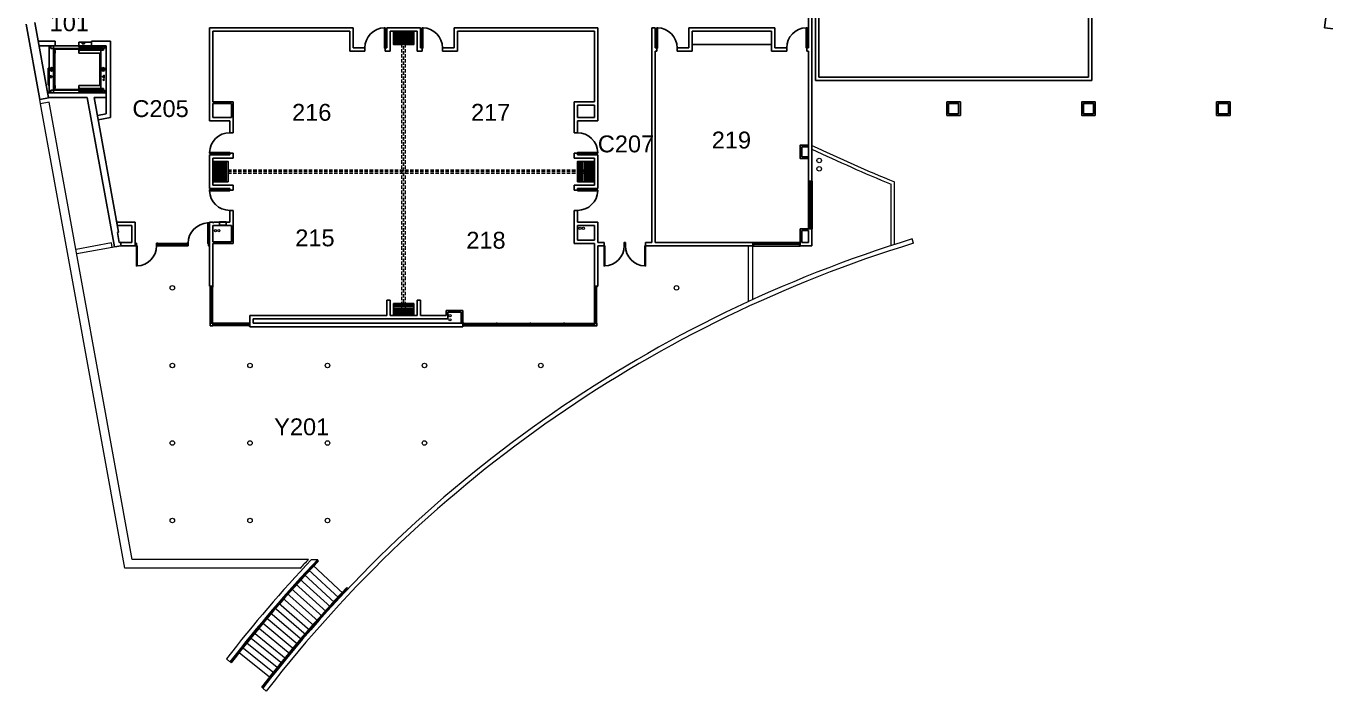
# Model space of a CAD drawing. Header units: inches. Extents: x -5348 to -704, y -6710 to -3321.
# Drawn here: x -5201 to -2888, y -6710 to -5526 of the extents above; entities that cross this region are included whole.
import ezdxf

# ---------------------------------------------------------------- set-up
doc = ezdxf.new("R2010")
doc.units = ezdxf.units.IN
doc.header["$LTSCALE"] = 48
doc.header["$MEASUREMENT"] = 0
doc.linetypes.add('DASHED2', pattern=[0.375, 0.25, -0.125])
doc.linetypes.add('HIDDEN2', pattern=[0.1875, 0.125, -0.0625])
for name, color, linetype in [('A-DOOR', 4, 'Continuous'), ('A-FLOR-CASE', 3, 'Continuous'), ('A-GLAZ-FRME', 6, 'Continuous'), ('A-GLAZ-FRME-EXTR', 2, 'Continuous'), ('A-GLAZ-GLSS', 3, 'Continuous'), ('A-PFLR-TEXT', 7, 'Continuous'), ('A-STAIR-FUTURE', 1, 'DASHED2'), ('A-WALL', 5, 'Continuous'), ('A-WALL-OPER', 1, 'Continuous'), ('AE-ROOF', 1, 'Continuous'), ('F-hydrant', 1, 'Continuous')]:
    doc.layers.add(name, color=color, linetype=linetype)
for name, color, linetype, lineweight in [('A-EQPM', 2, 'Continuous', 13), ('A-EQPM-MOVE', 2, 'HIDDEN2', 13), ('A-FLOR-EVTR', 3, 'Continuous', 25), ('A-GLAZ-SILL', 6, 'Continuous', 5), ('A-ROOF', 1, 'Continuous', 5), ('A-Wall-Blow', 3, 'Continuous', 13), ('AN-FLOR-HRAL', 4, 'Continuous', 5), ('AN-FLOR-STRS', 4, 'Continuous', 13), ('P-EQPM-2', 2, 'Continuous', 13)]:
    doc.layers.add(name, color=color, linetype=linetype, lineweight=lineweight)
doc.styles.get("Standard").update_dxf_attribs({"font": 'arial.ttf'})

# ---------------------------------------------------------------- blocks, each defined once
blk = doc.blocks.new('d_dr90')
blk.add_lwpolyline([(0, 0), (0.033, 0), (0.033, 1), (0, 1)], close=True)
blk.add_arc((0, 0), 1, 0, 88.09085)

msp = doc.modelspace()

# ---------------------------------------------------------------- linework, layer by layer
at = {"layer": 'A-EQPM'}
for centre in [(-3789.9, -5765.7), (-3789.9, -5780.5), (-4940.8, -5992.4), (-4043.8, -5992.4), (-4940.8, -6130.4), (-4802.8, -6130.4), (-4664.8, -6130.4), (-4492.3, -6130.4), (-4285.3, -6130.4), (-4940.8, -6268.4), (-4802.8, -6268.4), (-4664.8, -6268.4), (-4492.3, -6268.4), (-4940.8, -6406.4), (-4802.8, -6406.4), (-4664.8, -6406.4)]:
    msp.add_circle(centre, 4, dxfattribs=at)
msp.add_point((-4730, -6061.4), dxfattribs=at)
at = {"layer": 'A-EQPM-MOVE'}
for p, q in [((-4532.3, -6041.4), (-4532.3, -5535.4)), ((-4526.3, -6041.4), (-4526.3, -5535.4)), ((-4868.8, -5782.4), (-4189.8, -5782.4)), ((-4868.8, -5788.4), (-4189.8, -5788.4))]:
    msp.add_line(p, q, dxfattribs=at)
at = {"layer": 'A-FLOR-CASE'}
msp.add_line((-4015.8, -5559.4), (-3874.8, -5559.4), dxfattribs=at)
at = {"layer": 'A-FLOR-EVTR'}
for p, q in [((-5157.1, -5561.5), (-5158.8, -5561.5)), ((-5157.1, -5566.3), (-5157.1, -5561.5)), ((-5152.3, -5566.3), (-5157.1, -5566.3)), ((-5066.3, -5561.6), (-5152.3, -5561.6)), ((-5152.3, -5561.6), (-5152.3, -5566.4)), ((-5152.3, -5566.4), (-5066.3, -5566.4)), ((-5152.2, -5567.6), (-5067.8, -5567.6)), ((-5152.2, -5639.4), (-5152.2, -5567.6)), ((-5149.8, -5567.6), (-5149.8, -5570.1)), ((-5149.3, -5570.1), (-5149.8, -5570.1)), ((-5149.3, -5561.4), (-5107.3, -5561.4)), ((-5149.3, -5570.1), (-5149.3, -5574.6)), ((-5063.8, -5562.9), (-5107.2, -5562.9)), ((-5107.2, -5562.9), (-5107.2, -5564.1)), ((-5107.2, -5564.1), (-5063.8, -5564.1)), ((-5063.6, -5568.4), (-5107.2, -5568.4)), ((-5107.2, -5568.4), (-5107.2, -5569.6)), ((-5107.2, -5569.6), (-5063.6, -5569.6)), ((-5107.2, -5570.1), (-5105.2, -5570.1)), ((-5107.2, -5574.6), (-5107.2, -5570.1)), ((-5096.8, -5554.9), (-5101.8, -5554.9)), ((-5101.8, -5554.9), (-5101.8, -5555.4)), ((-5101.3, -5557.9), (-5101.3, -5555.4)), ((-5101.3, -5557.9), (-5097.3, -5557.9)), ((-5097.3, -5557.9), (-5097.3, -5555.4)), ((-5096.8, -5554.9), (-5096.8, -5555.4)), ((-5067.8, -5567.6), (-5067.8, -5639.4)), ((-5066.3, -5566.4), (-5066.3, -5561.6)), ((-5066.3, -5566.3), (-5061.8, -5566.3)), ((-5063.8, -5564.1), (-5063.8, -5562.9)), ((-5063.6, -5569.6), (-5063.6, -5568.4)), ((-5061.8, -5561.5), (-5060.1, -5561.5)), ((-5061.8, -5566.3), (-5061.8, -5561.5)), ((-5149.8, -5574.6), (-5149.8, -5632.4)), ((-5149.8, -5574.6), (-5149.3, -5574.6)), ((-5069.7, -5574.6), (-5107.2, -5574.6)), ((-5069.7, -5632.4), (-5069.7, -5574.6)), ((-5159.8, -5601.5), (-5161.8, -5601.5)), ((-5161.8, -5631.5), (-5161.8, -5601.5)), ((-5158.2, -5603.5), (-5157.4, -5603.5)), ((-5157, -5614), (-5157.3, -5614)), ((-5157.3, -5614), (-5157.3, -5619)), ((-5157.3, -5619), (-5157, -5619)), ((-5156.8, -5616.1), (-5156.8, -5614.2)), ((-5156.8, -5618.8), (-5156.8, -5616.9)), ((-5155.8, -5616.3), (-5156.6, -5616.3)), ((-5156.6, -5616.7), (-5155.8, -5616.7)), ((-5153.8, -5616.2), (-5155.8, -5616.2)), ((-5155.8, -5616.2), (-5155.8, -5616.3)), ((-5155.8, -5616.7), (-5155.8, -5616.8)), ((-5155.8, -5616.8), (-5153.8, -5616.8)), ((-5153.8, -5616.8), (-5153.8, -5616.2)), ((-5065.8, -5616.2), (-5063.8, -5616.2)), ((-5065.8, -5616.8), (-5065.8, -5616.2)), ((-5063.8, -5616.8), (-5065.8, -5616.8)), ((-5063.8, -5616.2), (-5063.8, -5616.3)), ((-5063.8, -5616.3), (-5063, -5616.3)), ((-5063, -5616.7), (-5063.8, -5616.7)), ((-5063.8, -5616.7), (-5063.8, -5616.8)), ((-5062.8, -5616.1), (-5062.8, -5614.2)), ((-5062.8, -5618.8), (-5062.8, -5616.9)), ((-5062.6, -5614), (-5062.3, -5614)), ((-5062.3, -5619), (-5062.6, -5619)), ((-5062.3, -5614), (-5062.3, -5619)), ((-5159.8, -5631.5), (-5161.8, -5631.5)), ((-5152.3, -5640.8), (-5157.1, -5640.8)), ((-5157.1, -5640.8), (-5157.1, -5645.5)), ((-5152.3, -5645.4), (-5152.3, -5640.6)), ((-5152.3, -5640.6), (-5066.3, -5640.6)), ((-5152.2, -5639.4), (-5067.8, -5639.4)), ((-5149.8, -5632.4), (-5149.3, -5632.4)), ((-5149.8, -5636.9), (-5149.8, -5639.4)), ((-5149.8, -5639.4), (-5149.8, -5636.9)), ((-5149.3, -5636.9), (-5149.8, -5636.9)), ((-5149.3, -5636.9), (-5149.3, -5632.4)), ((-5107.2, -5632.4), (-5107.2, -5636.9)), ((-5069.7, -5632.4), (-5107.2, -5632.4)), ((-5107.2, -5636.9), (-5105.2, -5636.9)), ((-5107.2, -5638.6), (-5107.2, -5637.4)), ((-5107.2, -5637.4), (-5063.6, -5637.4)), ((-5063.6, -5638.6), (-5107.2, -5638.6)), ((-5107.2, -5644.1), (-5107.2, -5642.9)), ((-5107.2, -5642.9), (-5063.8, -5642.9)), ((-5066.3, -5640.6), (-5066.3, -5645.4)), ((-5066.3, -5640.8), (-5061.8, -5640.8)), ((-5063.8, -5642.9), (-5063.8, -5644.1)), ((-5063.6, -5637.4), (-5063.6, -5638.6)), ((-5061.8, -5640.8), (-5061.8, -5645.5)), ((-5157.1, -5645.5), (-5158.8, -5645.5)), ((-5066.3, -5645.4), (-5152.3, -5645.4)), ((-5063.8, -5644.1), (-5107.2, -5644.1)), ((-5061.8, -5645.5), (-5060.1, -5645.5))]:
    msp.add_line(p, q, dxfattribs=at)
for centre, radius in [((-5155.8, -5603.5), 3), ((-5155.8, -5603.5), 1.62), ((-5063.8, -5603.5), 3), ((-5063.8, -5603.5), 1.62), ((-5063.1, -5622.1), 1)]:
    msp.add_circle(centre, radius, dxfattribs=at)
for centre, start, end in [((-5157, -5614.2), 360, 90), ((-5157, -5618.8), 270, 360), ((-5156.6, -5616.1), 180, 270), ((-5156.6, -5616.9), 90, 180), ((-5063, -5616.1), 270, 360), ((-5063, -5616.9), 360, 90), ((-5062.6, -5614.2), 90, 180), ((-5062.6, -5618.8), 180, 270)]:
    msp.add_arc(centre, 0.187, start, end, dxfattribs=at)
at = {"layer": 'A-GLAZ-FRME'}
for points in [[(-3804.3, -5804.4), (-3808.8, -5804.4), (-3808.8, -5802.4), (-3804.3, -5802.4)], [(-3804.3, -5887.4), (-3808.8, -5887.4), (-3808.8, -5885.4), (-3804.3, -5885.4)], [(-5004.8, -5912.9), (-5004.8, -5917.4), (-5006.8, -5917.4), (-5006.8, -5912.9)], [(-4968.8, -5912.9), (-4968.8, -5917.4), (-4966.8, -5917.4), (-4966.8, -5912.9)], [(-4912.8, -5912.9), (-4912.8, -5917.4), (-4914.8, -5917.4), (-4914.8, -5912.9)], [(-4874.8, -5912.9), (-4874.8, -5917.4), (-4876.8, -5917.4), (-4876.8, -5912.9)], [(-3905.8, -5911.4), (-3905.8, -5915.9), (-3907.8, -5915.9), (-3907.8, -5911.4)], [(-3823.8, -5911.4), (-3823.8, -5915.9), (-3825.8, -5915.9), (-3825.8, -5911.4)], [(-4868.8, -5991.4), (-4873.3, -5991.4), (-4873.3, -5989.4), (-4868.8, -5989.4)], [(-4185.3, -5991.4), (-4189.8, -5991.4), (-4189.8, -5989.4), (-4185.3, -5989.4)], [(-4873.3, -6059.9), (-4868.8, -6059.9), (-4868.8, -6055.4), (-4873.3, -6055.4)], [(-4802.8, -6055.4), (-4802.8, -6059.9), (-4804.8, -6059.9), (-4804.8, -6055.4)], [(-4421.8, -6055.4), (-4421.8, -6059.9), (-4423.8, -6059.9), (-4423.8, -6055.4)], [(-4362.8, -6055.4), (-4362.8, -6059.9), (-4364.8, -6059.9), (-4364.8, -6055.4)], [(-4302.8, -6055.4), (-4302.8, -6059.9), (-4304.8, -6059.9), (-4304.8, -6055.4)], [(-4242.8, -6055.4), (-4242.8, -6059.9), (-4244.8, -6059.9), (-4244.8, -6055.4)], [(-4189.8, -6059.9), (-4185.3, -6059.9), (-4185.3, -6055.4), (-4189.8, -6055.4)]]:
    msp.add_lwpolyline(points, close=True, dxfattribs=at)
at = {"layer": 'A-GLAZ-FRME-EXTR'}
msp.add_lwpolyline([(-4134.8, -5911.4), (-4134.8, -5917.4), (-4136.8, -5917.4), (-4136.8, -5911.4)], close=True, dxfattribs=at)
at = {"layer": 'A-GLAZ-GLSS'}
for p, q in [((-3806.6, -5885.4), (-3806.6, -5804.4)), ((-4966.8, -5915.1), (-4914.8, -5915.1)), ((-3825.8, -5913.6), (-3905.8, -5913.6)), ((-4871.1, -6055.4), (-4871.1, -5991.4)), ((-4187.6, -6055.4), (-4187.6, -5991.4)), ((-4804.8, -6057.6), (-4868.8, -6057.6)), ((-4421.8, -6057.6), (-4364.8, -6057.6)), ((-4362.8, -6057.6), (-4304.8, -6057.6)), ((-4302.8, -6057.6), (-4244.8, -6057.6)), ((-4242.8, -6057.6), (-4189.8, -6057.6))]:
    msp.add_line(p, q, dxfattribs=at)
at = {"layer": 'A-GLAZ-SILL'}
for p, q in [((-3808.8, -5887.4), (-3808.8, -5802.4)), ((-3804.3, -5887.4), (-3804.3, -5802.4)), ((-3801.8, -5802.4), (-3802.8, -5802.4)), ((-3801.8, -5887.4), (-3801.8, -5802.4)), ((-3802.8, -5887.4), (-3801.8, -5887.4)), ((-4966.8, -5912.9), (-4914.8, -5912.9)), ((-4966.8, -5917.4), (-4914.8, -5917.4)), ((-3823.8, -5911.4), (-3907.8, -5911.4)), ((-3823.8, -5915.9), (-3907.8, -5915.9)), ((-3907.8, -5917.4), (-3907.8, -5917.4)), ((-3907.8, -5918.4), (-3823.8, -5918.4)), ((-3823.8, -5918.4), (-3823.8, -5917.4)), ((-4873.3, -6059.9), (-4873.3, -5989.4)), ((-4868.8, -6055.4), (-4868.8, -5989.4)), ((-4189.8, -6055.4), (-4189.8, -5989.4)), ((-4185.3, -6059.9), (-4185.3, -5989.4)), ((-4802.8, -6059.9), (-4873.3, -6059.9)), ((-4802.8, -6055.4), (-4868.8, -6055.4)), ((-4423.8, -6055.4), (-4189.8, -6055.4)), ((-4423.8, -6059.9), (-4185.3, -6059.9))]:
    msp.add_line(p, q, dxfattribs=at)
at = {"layer": 'A-ROOF'}
for p, q in [((-5175.5, -5664.9), (-5176.9, -5657)), ((-5043.9, -5919.5), (-5047.8, -5920.3))]:
    msp.add_line(p, q, dxfattribs=at)
at = {"layer": 'A-STAIR-FUTURE'}
msp.add_line((-4629.4, -6526.7), (-4630.5, -6525.7), dxfattribs=at)
at = {"layer": 'A-WALL'}
for p, q in [((-3808.8, -5565.4), (-3808.8, -5457.4)), ((-3802.8, -5451.4), (-3802.8, -5802.4)), ((-2890.8, -5529.8), (-2879.7, -5439.4)), ((-5201.2, -5523.2), (-5176.9, -5657)), ((-5185.5, -5520.4), (-5161.2, -5654.2)), ((-4874.8, -5529.4), (-4874.8, -5695.4)), ((-4619.3, -5529.4), (-4874.8, -5529.4)), ((-4868.8, -5535.4), (-4868.8, -5661.4)), ((-4625.3, -5535.4), (-4868.8, -5535.4)), ((-4625.3, -5535.4), (-4625.3, -5571.4)), ((-4619.3, -5529.4), (-4619.3, -5565.4)), ((-4559.3, -5529.4), (-4559.3, -5565.4)), ((-4499.3, -5529.4), (-4559.3, -5529.4)), ((-4505.3, -5535.4), (-4553.3, -5535.4)), ((-4553.3, -5535.4), (-4553.3, -5571.4)), ((-4505.3, -5535.4), (-4505.3, -5571.4)), ((-4499.3, -5529.4), (-4499.3, -5565.4)), ((-4439.3, -5529.4), (-4439.3, -5565.4)), ((-4183.8, -5529.4), (-4439.3, -5529.4)), ((-4433.3, -5535.4), (-4433.3, -5571.4)), ((-4189.8, -5535.4), (-4433.3, -5535.4)), ((-4189.8, -5535.4), (-4189.8, -5661.4)), ((-4183.8, -5529.4), (-4183.8, -5695.4)), ((-4087.8, -5529.4), (-4087.8, -5911.4)), ((-4087.8, -5529.4), (-4081.8, -5529.4)), ((-4081.8, -5529.4), (-4081.8, -5565.4)), ((-4021.8, -5529.4), (-4021.8, -5565.4)), ((-4021.8, -5529.4), (-3868.8, -5529.4)), ((-4015.8, -5535.4), (-3874.8, -5535.4)), ((-4015.8, -5535.4), (-4015.8, -5571.4)), ((-3874.8, -5535.4), (-3874.8, -5571.4)), ((-3868.8, -5529.4), (-3868.8, -5565.4)), ((-3808.8, -5545.4), (-3808.8, -5565.4)), ((-5179.5, -5553.4), (-5149.3, -5553.4)), ((-5178, -5561.4), (-5149.3, -5561.4)), ((-5159.8, -5645.6), (-5159.8, -5561.4)), ((-5149.3, -5553.4), (-5149.3, -5561.4)), ((-5107.3, -5561.4), (-5107.3, -5555.4)), ((-5084.8, -5555.4), (-5107.3, -5555.4)), ((-5058.8, -5561.4), (-5107.3, -5561.4)), ((-5050.8, -5553.4), (-5084.8, -5553.4)), ((-5084.8, -5561.4), (-5084.8, -5553.4)), ((-5058.8, -5682.7), (-5058.8, -5561.4)), ((-5050.8, -5689.4), (-5050.8, -5553.4)), ((-4598.3, -5571.4), (-4625.3, -5571.4)), ((-4598.3, -5565.4), (-4619.3, -5565.4)), ((-4598.3, -5565.4), (-4598.3, -5571.4)), ((-4562.3, -5565.4), (-4562.3, -5571.4)), ((-4559.3, -5565.4), (-4562.3, -5565.4)), ((-4553.3, -5571.4), (-4562.3, -5571.4)), ((-4496.3, -5571.4), (-4505.3, -5571.4)), ((-4496.3, -5565.4), (-4499.3, -5565.4)), ((-4496.3, -5565.4), (-4496.3, -5571.4)), ((-4460.3, -5565.4), (-4460.3, -5571.4)), ((-4439.3, -5565.4), (-4460.3, -5565.4)), ((-4433.3, -5571.4), (-4460.3, -5571.4)), ((-4081.8, -5565.4), (-4078.8, -5565.4)), ((-4081.8, -5571.4), (-4081.8, -5911.4)), ((-4081.8, -5571.4), (-4078.8, -5571.4)), ((-4078.8, -5565.4), (-4078.8, -5571.4)), ((-4042.8, -5565.4), (-4021.8, -5565.4)), ((-4042.8, -5565.4), (-4042.8, -5571.4)), ((-4042.8, -5571.4), (-4015.8, -5571.4)), ((-3874.8, -5571.4), (-3847.8, -5571.4)), ((-3868.8, -5565.4), (-3847.8, -5565.4)), ((-3847.8, -5565.4), (-3847.8, -5571.4)), ((-3811.8, -5565.4), (-3811.8, -5571.4)), ((-3811.8, -5565.4), (-3808.8, -5565.4)), ((-3811.8, -5571.4), (-3808.8, -5571.4)), ((-3808.8, -5571.4), (-3808.8, -5802.4)), ((-5176.9, -5657), (-5161.2, -5654.2)), ((-5092.2, -5653.6), (-5161.3, -5653.6)), ((-5092.2, -5653.6), (-5043.9, -5919.5)), ((-5080, -5653.6), (-5036.5, -5893.3)), ((-5058.8, -5653.6), (-5080, -5653.6)), ((-4868.8, -5661.4), (-4832.8, -5661.4)), ((-4868.8, -5664.4), (-4835.8, -5664.4)), ((-4868.8, -5664.4), (-4868.8, -5689.4)), ((-4835.8, -5664.4), (-4835.8, -5689.4)), ((-4832.8, -5661.4), (-4832.8, -5716.4)), ((-4225.8, -5661.4), (-4225.8, -5716.4)), ((-4189.8, -5661.4), (-4225.8, -5661.4)), ((-5058.8, -5682.7), (-5074.2, -5685.5)), ((-5050.8, -5689.4), (-5072.8, -5693.4)), ((-4868.8, -5689.4), (-4835.8, -5689.4)), ((-4219.8, -5667.4), (-4219.8, -5689.4)), ((-4189.8, -5667.4), (-4219.8, -5667.4)), ((-4189.8, -5689.4), (-4219.8, -5689.4)), ((-4189.8, -5667.4), (-4189.8, -5689.4)), ((-4874.8, -5695.4), (-4838.8, -5695.4)), ((-4838.8, -5695.4), (-4838.8, -5716.4)), ((-4183.8, -5695.4), (-4219.8, -5695.4)), ((-4219.8, -5695.4), (-4219.8, -5716.4)), ((-4838.8, -5716.4), (-4832.8, -5716.4)), ((-4219.8, -5716.4), (-4225.8, -5716.4)), ((-4874.8, -5755.4), (-4838.8, -5755.4)), ((-4874.8, -5755.4), (-4874.8, -5815.4)), ((-4838.8, -5752.4), (-4838.8, -5755.4)), ((-4838.8, -5752.4), (-4832.8, -5752.4)), ((-4832.8, -5752.4), (-4832.8, -5761.4)), ((-4225.8, -5752.4), (-4225.8, -5761.4)), ((-4219.8, -5752.4), (-4225.8, -5752.4)), ((-4219.8, -5752.4), (-4219.8, -5755.4)), ((-4183.8, -5755.4), (-4219.8, -5755.4)), ((-4183.8, -5755.4), (-4183.8, -5815.4)), ((-3808.8, -5741.4), (-3820.8, -5741.4)), ((-3820.8, -5741.4), (-3820.8, -5759.4)), ((-4868.8, -5761.4), (-4832.8, -5761.4)), ((-4868.8, -5761.4), (-4868.8, -5809.4)), ((-4189.8, -5761.4), (-4225.8, -5761.4)), ((-4189.8, -5761.4), (-4189.8, -5809.4)), ((-3820.8, -5759.4), (-3808.8, -5759.4)), ((-3802.8, -5802.4), (-3808.8, -5802.4)), ((-4874.8, -5815.4), (-4838.8, -5815.4)), ((-4868.8, -5809.4), (-4832.8, -5809.4)), ((-4838.8, -5815.4), (-4838.8, -5818.4)), ((-4838.8, -5818.4), (-4832.8, -5818.4)), ((-4832.8, -5809.4), (-4832.8, -5818.4)), ((-4225.8, -5809.4), (-4225.8, -5818.4)), ((-4189.8, -5809.4), (-4225.8, -5809.4)), ((-4219.8, -5818.4), (-4225.8, -5818.4)), ((-4219.8, -5815.4), (-4219.8, -5818.4)), ((-4183.8, -5815.4), (-4219.8, -5815.4)), ((-5040.4, -5871.8), (-5036.5, -5893.3)), ((-4838.8, -5854.4), (-4838.8, -5875.4)), ((-4838.8, -5854.4), (-4832.8, -5854.4)), ((-4832.8, -5854.4), (-4832.8, -5913.4)), ((-4225.8, -5854.4), (-4225.8, -5913.4)), ((-4219.8, -5854.4), (-4225.8, -5854.4)), ((-4219.8, -5854.4), (-4219.8, -5875.4)), ((-5006.8, -5875.4), (-5039.7, -5875.4)), ((-5012.8, -5881.4), (-5038.6, -5881.4)), ((-5036.5, -5893.3), (-5038.4, -5893.6)), ((-5038.4, -5893.6), (-5035.2, -5911.7)), ((-5012.8, -5881.4), (-5012.8, -5911.4)), ((-5006.8, -5875.4), (-5006.8, -5917.4)), ((-4874.8, -5875.4), (-4868.8, -5875.4)), ((-4874.8, -5875.4), (-4874.8, -5989.4)), ((-4868.8, -5875.4), (-4868.8, -5876.4)), ((-4868.8, -5876.4), (-4867.8, -5876.4)), ((-4868.8, -5881.4), (-4835.8, -5881.4)), ((-4868.8, -5881.4), (-4868.8, -5910.4)), ((-4867.8, -5875.4), (-4867.8, -5876.4)), ((-4867.8, -5875.4), (-4838.8, -5875.4)), ((-4835.8, -5881.4), (-4835.8, -5910.4)), ((-4189.8, -5875.4), (-4219.8, -5875.4)), ((-4189.8, -5881.4), (-4219.8, -5881.4)), ((-4219.8, -5881.4), (-4219.8, -5907.4)), ((-4183.8, -5875.4), (-4189.8, -5875.4)), ((-4189.8, -5881.4), (-4189.8, -5907.4)), ((-4183.8, -5875.4), (-4183.8, -5911.4)), ((-3802.8, -5887.4), (-3823.8, -5887.4)), ((-3823.8, -5887.4), (-3823.8, -5917.4)), ((-3808.8, -5890.4), (-3820.8, -5890.4)), ((-3820.8, -5890.4), (-3820.8, -5911.4)), ((-3808.8, -5890.4), (-3808.8, -5911.4)), ((-3802.8, -5887.4), (-3802.8, -5917.4)), ((-5032.1, -5917.4), (-5043.9, -5919.5)), ((-5033.2, -5911.3), (-5035.2, -5911.7)), ((-5033.2, -5911.3), (-5032.5, -5915.4)), ((-5033.2, -5911.3), (-5032.1, -5917.4)), ((-5012.8, -5911.4), (-5033.2, -5911.4)), ((-5032.1, -5917.4), (-5006.8, -5917.4)), ((-4968.8, -5917.4), (-4968.8, -5912.9)), ((-4912.8, -5917.4), (-4912.8, -5912.9)), ((-4876.8, -5917.4), (-4876.8, -5912.9)), ((-4868.8, -5910.4), (-4835.8, -5910.4)), ((-4868.8, -5913.4), (-4832.8, -5913.4)), ((-4868.8, -5913.4), (-4868.8, -5989.4)), ((-4189.8, -5913.4), (-4225.8, -5913.4)), ((-4189.8, -5907.4), (-4219.8, -5907.4)), ((-4189.8, -5913.4), (-4189.8, -5989.4)), ((-4172.8, -5911.4), (-4183.8, -5911.4)), ((-4172.8, -5917.4), (-4183.8, -5917.4)), ((-4183.8, -5917.4), (-4183.8, -5989.4)), ((-4172.8, -5917.4), (-4172.8, -5911.4)), ((-4098.8, -5917.4), (-4098.8, -5911.4)), ((-4087.8, -5911.4), (-4098.8, -5911.4)), ((-4087.8, -5917.4), (-4098.8, -5917.4)), ((-3907.8, -5917.4), (-4087.8, -5917.4)), ((-3907.8, -5911.4), (-4081.8, -5911.4)), ((-3907.8, -5917.4), (-3907.8, -5911.4)), ((-3823.8, -5917.4), (-3802.8, -5917.4)), ((-3820.8, -5911.4), (-3808.8, -5911.4)), ((-4874.8, -5989.4), (-4868.8, -5989.4)), ((-4183.8, -5989.4), (-4189.8, -5989.4)), ((-4553.3, -6014.4), (-4559.3, -6014.4)), ((-4559.3, -6041.4), (-4559.3, -6014.4)), ((-4553.3, -6041.4), (-4553.3, -6014.4)), ((-4499.3, -6014.4), (-4505.3, -6014.4)), ((-4505.3, -6041.4), (-4505.3, -6014.4)), ((-4499.3, -6041.4), (-4499.3, -6014.4)), ((-4423.8, -6032.4), (-4453.6, -6032.4)), ((-4453.6, -6041.4), (-4453.6, -6032.4)), ((-4426.8, -6035.4), (-4450.6, -6035.4)), ((-4450.6, -6047.4), (-4450.6, -6035.4)), ((-4426.8, -6055.4), (-4426.8, -6035.4)), ((-4423.8, -6055.4), (-4423.8, -6032.4)), ((-4802.8, -6041.4), (-4802.8, -6061.4)), ((-4559.3, -6041.4), (-4802.8, -6041.4)), ((-4796.8, -6047.4), (-4796.8, -6055.4)), ((-4450.6, -6047.4), (-4796.8, -6047.4)), ((-4423.8, -6055.4), (-4796.8, -6055.4)), ((-4505.3, -6041.4), (-4553.3, -6041.4)), ((-4505.3, -6041.4), (-4553.3, -6041.4)), ((-4505.3, -6041.4), (-4553.3, -6041.4)), ((-4453.6, -6041.4), (-4499.3, -6041.4)), ((-4423.8, -6055.4), (-4423.8, -6061.4)), ((-4423.8, -6061.4), (-4802.8, -6061.4))]:
    msp.add_line(p, q, dxfattribs=at)
at = {"layer": 'A-WALL', "ltscale": 10}
msp.add_line((-5162.7, -5645.6), (-5058.8, -5645.6), dxfattribs=at)
at = {"layer": 'A-WALL'}
for points in [[(-3538.8, -5685.4), (-3538.8, -5661.4), (-3562.8, -5661.4), (-3562.8, -5685.4)], [(-3541.8, -5682.4), (-3541.8, -5664.4), (-3559.8, -5664.4), (-3559.8, -5682.4)], [(-3298.8, -5685.4), (-3298.8, -5661.4), (-3322.8, -5661.4), (-3322.8, -5685.4)], [(-3301.8, -5682.4), (-3301.8, -5664.4), (-3319.8, -5664.4), (-3319.8, -5682.4)], [(-3058.8, -5685.4), (-3058.8, -5661.4), (-3082.8, -5661.4), (-3082.8, -5685.4)], [(-3061.8, -5682.4), (-3061.8, -5664.4), (-3079.8, -5664.4), (-3079.8, -5682.4)], [(-3808.8, -5762.4), (-3808.8, -5738.4), (-3823.8, -5738.4), (-3823.8, -5762.4)]]:
    msp.add_lwpolyline(points, close=True, dxfattribs=at)
msp.add_arc((-2609.8, -3240), 2307, 263.0038, 264.0536, dxfattribs=at)
at = {"layer": 'A-Wall-Blow'}
for p, q in [((-5159.8, -5662), (-5175.5, -5664.9)), ((-5025.5, -6491.4), (-5175.5, -5664.9)), ((-5012.1, -6475.4), (-5159.8, -5662)), ((-3655.8, -5915.1), (-3655.8, -5803.8)), ((-3661.8, -5917.1), (-3661.8, -5807.9)), ((-5049.3, -5912.4), (-5112.2, -5923.8)), ((-5047.8, -5920.3), (-5110.8, -5931.7)), ((-5047.8, -5920.3), (-5049.3, -5912.4)), ((-3915.8, -6016.7), (-3915.8, -5917.4)), ((-3907.8, -6013), (-3907.8, -5917.4)), ((-3622.3, -5913), (-3624.6, -5905.3)), ((-4698.5, -6475.4), (-5012.1, -6475.4)), ((-4693, -6475.4), (-4682, -6475.4)), ((-4713.4, -6491.4), (-5025.5, -6491.4)), ((-4844.7, -6652.7), (-4838.4, -6657.6)), ((-4780, -6704.8), (-4773.7, -6709.7))]:
    msp.add_line(p, q, dxfattribs=at)
for centre, radius, start, end in [((-2609.8, -3240), 2769, 244.479, 247.8054), ((-2609.8, -3240), 2775, 244.5382, 247.7221), ((-2942.3, -8126.1), 2323.2, 107.0808, 142.2789), ((-2942.3, -8126.1), 2315.2, 107.0808, 142.2827), ((-2942.3, -8126.1), 2406.2, 136.6862, 142.2406), ((-2942.3, -8126.1), 2398.2, 136.5057, 142.2442), ((-2942.3, -8126.1), 2410.2, 136.7757, 137.2955)]:
    msp.add_arc(centre, radius, start, end, dxfattribs=at)
at = {"layer": 'A-WALL-OPER', "linetype": 'HIDDEN2'}
for p, q in [((-4529.3, -5535.4), (-4529.3, -6041.4)), ((-4868.8, -5785.4), (-4189.8, -5785.5))]:
    msp.add_line(p, q, dxfattribs=at)
at = {"layer": 'A-WALL-OPER'}
for points in [[(-4547.3, -5535.4), (-4547.3, -5538.4), (-4511.3, -5538.4), (-4511.3, -5535.4)], [(-4547.3, -5538.4), (-4547.3, -5541.4), (-4511.3, -5541.4), (-4511.3, -5538.4)], [(-4547.3, -5541.4), (-4547.3, -5544.4), (-4511.3, -5544.4), (-4511.3, -5541.4)], [(-4547.3, -5544.4), (-4547.3, -5547.4), (-4511.3, -5547.4), (-4511.3, -5544.4)], [(-4547.3, -5547.4), (-4547.3, -5550.4), (-4511.3, -5550.4), (-4511.3, -5547.4)], [(-4547.3, -5550.4), (-4547.3, -5553.4), (-4511.3, -5553.4), (-4511.3, -5550.4)], [(-4547.3, -5553.4), (-4547.3, -5556.4), (-4511.3, -5556.4), (-4511.3, -5553.4)], [(-4547.3, -5556.4), (-4547.3, -5559.4), (-4511.3, -5559.4), (-4511.3, -5556.4)], [(-4868.8, -5803.4), (-4865.8, -5803.4), (-4865.8, -5767.4), (-4868.8, -5767.4)], [(-4865.8, -5803.4), (-4862.8, -5803.4), (-4862.8, -5767.4), (-4865.8, -5767.4)], [(-4862.8, -5803.4), (-4859.8, -5803.4), (-4859.8, -5767.4), (-4862.8, -5767.4)], [(-4859.8, -5803.4), (-4856.8, -5803.4), (-4856.8, -5767.4), (-4859.8, -5767.4)], [(-4856.8, -5803.4), (-4853.8, -5803.4), (-4853.8, -5767.4), (-4856.8, -5767.4)], [(-4853.8, -5803.4), (-4850.8, -5803.4), (-4850.8, -5767.4), (-4853.8, -5767.4)], [(-4850.8, -5803.4), (-4847.8, -5803.4), (-4847.8, -5767.4), (-4850.8, -5767.4)], [(-4847.8, -5803.4), (-4844.8, -5803.4), (-4844.8, -5767.4), (-4847.8, -5767.4)], [(-4844.8, -5803.4), (-4841.8, -5803.4), (-4841.8, -5767.4), (-4844.8, -5767.4)], [(-4219.8, -5803.4), (-4216.8, -5803.4), (-4216.8, -5767.4), (-4219.8, -5767.4)], [(-4216.8, -5803.4), (-4213.8, -5803.4), (-4213.8, -5767.4), (-4216.8, -5767.4)], [(-4213.8, -5803.4), (-4210.8, -5803.4), (-4210.8, -5767.4), (-4213.8, -5767.4)], [(-4210.8, -5803.4), (-4207.8, -5803.4), (-4207.8, -5767.4), (-4210.8, -5767.4)], [(-4207.8, -5803.4), (-4204.8, -5803.4), (-4204.8, -5767.4), (-4207.8, -5767.4)], [(-4204.8, -5803.4), (-4201.8, -5803.4), (-4201.8, -5767.4), (-4204.8, -5767.4)], [(-4201.8, -5803.4), (-4198.8, -5803.4), (-4198.8, -5767.4), (-4201.8, -5767.4)], [(-4198.8, -5803.4), (-4195.8, -5803.4), (-4195.8, -5767.4), (-4198.8, -5767.4)], [(-4195.8, -5803.4), (-4192.8, -5803.4), (-4192.8, -5767.4), (-4195.8, -5767.4)], [(-4192.8, -5803.4), (-4189.8, -5803.4), (-4189.8, -5767.4), (-4192.8, -5767.4)], [(-4547.3, -6020.4), (-4547.3, -6023.4), (-4511.3, -6023.4), (-4511.3, -6020.4)], [(-4547.3, -6023.4), (-4547.3, -6026.4), (-4511.3, -6026.4), (-4511.3, -6023.4)], [(-4547.3, -6026.4), (-4547.3, -6029.4), (-4511.3, -6029.4), (-4511.3, -6026.4)], [(-4547.3, -6029.4), (-4547.3, -6032.4), (-4511.3, -6032.4), (-4511.3, -6029.4)], [(-4547.3, -6032.4), (-4547.3, -6035.4), (-4511.3, -6035.4), (-4511.3, -6032.4)], [(-4547.3, -6035.4), (-4547.3, -6038.4), (-4511.3, -6038.4), (-4511.3, -6035.4)], [(-4547.3, -6038.4), (-4547.3, -6041.4), (-4511.3, -6041.4), (-4511.3, -6038.4)]]:
    msp.add_lwpolyline(points, close=True, dxfattribs=at)
at = {"layer": 'AE-ROOF'}
for p, q in [((-3796.8, -5623.4), (-3796.8, -5445.4)), ((-3790.8, -5617.4), (-3790.8, -5445.4)), ((-3310.8, -5617.4), (-3310.8, -5445.4)), ((-3304.8, -5623.4), (-3304.8, -5445.4)), ((-3790.8, -5617.4), (-3310.8, -5617.4)), ((-3796.8, -5623.4), (-3304.8, -5623.4))]:
    msp.add_line(p, q, dxfattribs=at)
at = {"layer": 'AN-FLOR-HRAL'}
for p, q in [((-4680.8, -6478.5), (-4681.9, -6477.5)), ((-4837.2, -6658.6), (-4836, -6659.5)), ((-4782.3, -6702.8), (-4781.1, -6703.7))]:
    msp.add_line(p, q, dxfattribs=at)
for centre, radius, start, end in [((-2954.1, -8116.8), 2381.7, 136.5043, 142.246), ((-2954.1, -8116.8), 2380.2, 136.5041, 142.2467), ((-2942.3, -8126.1), 2326.2, 136.5303, 142.2775), ((-2942.3, -8126.1), 2324.7, 136.5301, 142.2782)]:
    msp.add_arc(centre, radius, start, end, dxfattribs=at)
at = {"layer": 'AN-FLOR-STRS'}
for p, q in [((-4644, -6544.5), (-4699.1, -6493.5)), ((-4636.5, -6536.5), (-4691.2, -6485.1)), ((-4666.4, -6568.9), (-4722.1, -6518.6)), ((-4714.4, -6510.2), (-4659, -6560.8)), ((-4651.6, -6552.7), (-4706.8, -6501.9)), ((-4688.4, -6593.6), (-4744.7, -6544.1)), ((-4737.2, -6535.6), (-4681.1, -6585.3)), ((-4729.7, -6527.1), (-4673.8, -6577.1)), ((-4702.8, -6610.2), (-4759.6, -6561.2)), ((-4752.2, -6552.6), (-4695.6, -6601.8)), ((-4781.7, -6587.2), (-4724.1, -6635.3)), ((-4774.4, -6578.5), (-4717.1, -6626.9)), ((-4767, -6569.8), (-4709.9, -6618.5)), ((-4803.3, -6613.5), (-4745.1, -6660.8)), ((-4796.2, -6604.7), (-4738.2, -6652.3)), ((-4788.9, -6595.9), (-4731.2, -6643.8)), ((-4817.4, -6630.9), (-4758.9, -6677.9)), ((-4810.5, -6622.3), (-4752.1, -6669.3)), ((-4824.3, -6639.5), (-4765.8, -6686.5))]:
    msp.add_line(p, q, dxfattribs=at)
at = {"layer": 'F-hydrant'}
msp.add_lwpolyline([(-4844.8, -5874.9), (-4856.8, -5874.9), (-4856.8, -5880.9), (-4844.8, -5880.9)], close=True, dxfattribs=at)
at = {"layer": 'P-EQPM-2'}
for centre in [(-4864.1, -5890.4), (-4858.1, -5890.4), (-4215.5, -5886.5), (-4209.5, -5886.5), (-4446.9, -6042), (-4446.9, -6049.2)]:
    msp.add_circle(centre, 2, dxfattribs=at)

# ---------------------------------------------------------------- block references
at = {"layer": 'A-DOOR'}
for p, xscale, yscale, zscale, rotation in [((-4562.3, -5565.4), 36.00000000018281, -35.99999999999091, 36.00000000018281, 180.0000000035891), ((-4496.3, -5565.4), 35.99999999999091, 35.99999999999091, 35.99999999999091, 359.9999999998958), ((-4078.8, -5565.4), 35.99999999999091, 35.99999999999091, 35.99999999999091, 359.9999999998958), ((-3811.8, -5565.4), 36, -36, 36, 180.0000000014851), ((-4838.8, -5752.4), 35.99999999978809, 35.99999999978809, 35.99999999978809, 90), ((-4219.8, -5752.4), 35.99999999999091, -35.99999999999091, 35.99999999999091, 89.99999999989578), ((-4838.8, -5818.4), 35.99999999978809, -35.99999999999091, 35.99999999978809, 270.0000000031947), ((-4219.8, -5818.4), 35.9999999998895, 35.9999999998895, 35.9999999998895, 270.0000000015459), ((-4876.8, -5912.9), -35.9999999997317, 35.99999999999091, 36, 3.505643775270072e-08), ((-5004.8, -5917.4), -35.9999999997317, 35.99999999999091, 36, 180.000000043727), ((-4172.8, -5917.4), 36.00000000010368, -35.99999999999091, 36.00000000010368, 359.9999999912549), ((-4098.8, -5917.4), 36.00000000010368, 36.00000000010368, 36.00000000010368, 179.9999999912549)]:
    msp.add_blockref('d_dr90', p, dxfattribs=dict(at, xscale=xscale, yscale=yscale, zscale=zscale, rotation=rotation))

# ---------------------------------------------------------------- texts
at = {"layer": 'A-PFLR-TEXT', "ltscale": 10}
for s, p in [('101', (-5159.1, -5535.6)), ('C205', (-5011.9, -5688.4)), ('216', (-4727.8, -5695)), ('217', (-4409.4, -5695)), ('C207', (-4183.8, -5751.2)), ('219', (-3981.1, -5744.3)), ('215', (-4722.1, -5918.4)), ('218', (-4417.8, -5922.6)), ('Y201', (-4759.6, -6254.6))]:
    msp.add_text(s, height=30, dxfattribs=at).set_placement(p)

doc.saveas('drawing.dxf')
